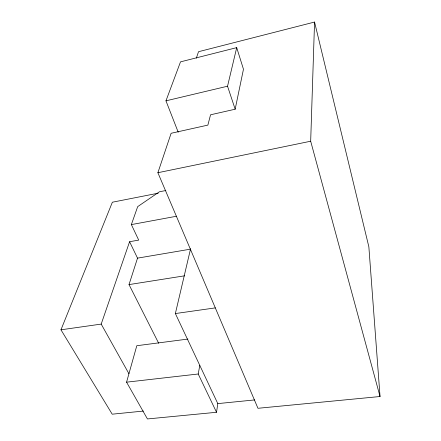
<?xml version="1.0" encoding="UTF-8"?>
<svg xmlns="http://www.w3.org/2000/svg" width="441" height="441" viewBox="0 0 441 441"><rect width="100%" height="100%" fill="white"/><g stroke="black" fill="none" stroke-linecap="round" stroke-linejoin="round"><path stroke-width="0.66" d="M178.219 132.217L165.965 100.835L180.507 61.861L236.707 47.634L243.465 69.237L235.163 109.214L210.55 114.792L207.865 125.106L171.13 133.276L157.889 172.718L257.957 408.289L380.037 396.52L310.679 141.225L314.554 22.05L198.511 51.713L196.344 58.168M187.938 339.068L136.804 345.716L126.567 382.171L147.432 418.95L216.52 412.285L217.804 403.614L175.369 313.557L190.573 248.807M216.52 412.285L198.224 373.996L199.79 365.391M235.163 109.214L227.539 86.216L236.707 47.634M158.694 343.269L129.015 284.599L137.526 258.134L129.588 241.718L138.7 240.102L131.363 224.596L137.686 206.631L159.438 191.78L165.855 190.512M128.937 373.731L101.198 324.091L129.588 241.718M143.369 411.067L112.207 414.187L60.963 329.807L112.367 202.215L158.214 193.186M165.965 100.835L227.539 86.216M157.889 172.718L310.679 141.225M131.363 224.596L176.609 216.222M137.526 258.134L190.462 249.165M129.015 284.599L184.691 275.796M60.963 329.807L101.198 324.091M175.369 313.557L215.329 307.884M126.567 382.171L198.224 373.996M217.804 403.614L254.672 399.921M314.554 22.05L368.858 246.833L380.037 396.52"/></g></svg>
